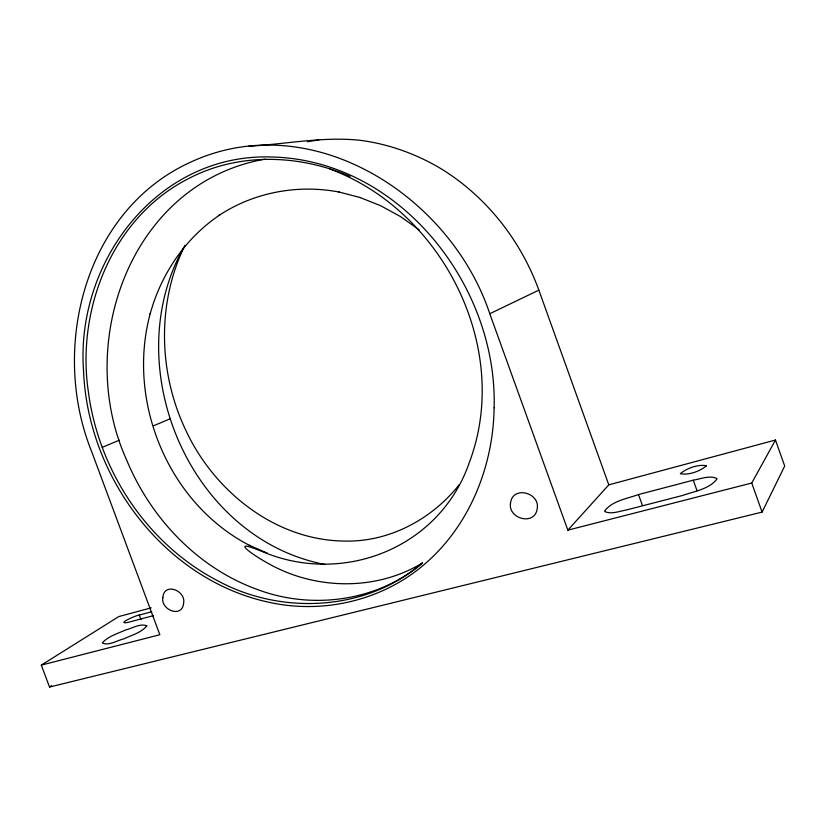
<?xml version="1.0" encoding="UTF-8"?>
<svg xmlns="http://www.w3.org/2000/svg" width="826" height="826" viewBox="0 0 826 826"><rect width="100%" height="100%" fill="white"/><g stroke="black" fill="none" stroke-linecap="round" stroke-linejoin="round"><path stroke-width="1.24" d="M184.91 245.384C156.95 302.347 158.344 371.814 185.189 428.942C213.294 490.685 274.903 540.41 344.576 541.071C389.211 542.207 432.029 519.172 459.349 484.542M762.088 512.11L784.7 466.04L775.48 440.031L608.803 484.841L567.854 530.158L489.777 313.735C450.738 196.103 312.114 106.606 191.529 161.741C84.737 209.474 49.942 347.994 91.5 451.151L159.841 634.74L41.3 665.126L49.539 687.046L762.088 512.11L751.743 483.024L775.48 440.031M183.795 247.428C117.23 365.639 189.03 538.315 324.959 564.488M261.594 551.334C228.978 537.757 251.6 554.246 266.509 562.454C313.591 590.001 375.386 591.54 422.406 562.981C377.172 601.824 310.752 610.259 255.781 588.907C196.722 567.028 150.322 517.448 126.543 459.762C73.968 343.647 130.498 182.732 265.115 159.129M422.406 562.981C366.042 611.591 280.541 615.473 216.443 580.1C146.501 543.188 98.728 470.066 88.413 392.144C75.982 309.636 112.295 216.815 189.237 178.251C238.993 152.366 299.384 154.4 350.09 176.444M49.539 687.046L51.666 685.652M41.3 665.126L118.799 616.568L151.148 607.864M489.777 313.735L538.841 290.132C520.969 240.81 486.937 197.393 442.354 169.526C417.058 154.204 388.778 143.889 359.382 140.214C322.481 136.455 285.693 144.158 248.925 146.233M102.218 447.372L119.347 440.165M153.729 425.71L169.898 418.906M151.736 611.736L139.295 615.06C136.806 614.957 115.227 624.539 127.741 622.453L153.584 615.597M638.498 494.557C627.099 498.708 611.994 500.866 604.601 511.077L604.818 511.593C611.374 514.598 619.17 511.201 625.912 510.096L682.534 495.476C694.119 491.346 709.245 489.229 716.937 479.008L716.762 478.471C709.534 475.043 700.758 478.956 693.272 480.185L638.498 494.557L642.37 505.347M567.854 530.158L751.743 483.024M307.386 141.742L318.774 139.935M339.228 192.076C298.062 184.146 254.098 192.2 219.055 215.421L219.582 215.111C185.303 238.146 160.998 274.211 150.177 313.859L150.27 313.457C126.326 401.271 168.039 503.437 249.648 545.459M338.712 191.931L360.425 197.6M262.565 551.685C343.616 585.944 440.072 547.607 469.313 462.55C512.461 348.283 442.56 210.744 329.904 169.02M359.95 197.476L380.662 205.715L400.496 216.567L419.133 229.865M249.225 545.232L267.345 553.162M139.295 615.06L140.998 619.655M538.841 290.132L608.803 484.841M693.272 480.185L697.03 490.706M162.856 597.415C160.389 609.96 182.298 618.633 183.609 603.176C186.139 590.59 164.106 581.896 162.856 597.415M494.113 407.796C493.236 468.135 468.094 529.229 420.517 567.565C381.075 599.439 328.036 612.438 278.186 604.064C168.349 585.593 87.701 479.555 83.55 370.76C75.455 262.534 156.734 153.636 270.68 156.971C398.411 159.273 497.706 284.433 494.113 407.796M510.551 502.869C507.515 518.79 534.876 526.265 537.199 508.733C540.318 492.73 512.801 485.244 510.551 502.869M706.467 465.75C699.952 471.367 688.564 475.425 680.304 473.69C686.933 468.115 698.084 464.14 706.467 465.75M146.821 625.86C141.267 632.768 131.623 635.173 123.828 638.87C117.333 640.336 108.237 646.242 102.29 642.948C108.082 636.226 117.478 633.697 125.335 630.073C131.943 628.493 140.472 623 146.821 625.86"/></g></svg>
